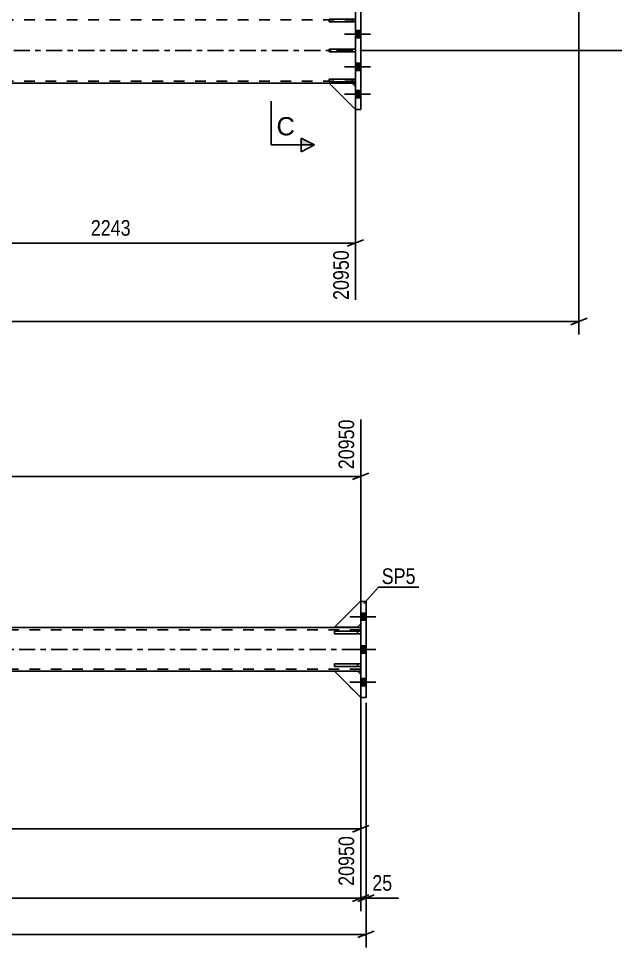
# Model space of a CAD drawing. Header units: millimetres. Extents: x -135 to 1054, y -647 to 194.
# Drawn here: x 718.2 to 827.7, y -292.1 to -121.7 of the extents above; entities that cross this region are included whole.
import ezdxf

# ---------------------------------------------------------------- set-up
doc = ezdxf.new("R2010")
doc.units = ezdxf.units.MM
doc.linetypes.add('DXK_LINE_DOT2', pattern=[3.9198, 1.9599, -1.9599])
doc.linetypes.add('DXK_LINE_DOT3', pattern=[5.9187, 2.979, -0.9799, 0.9799, -0.9799])
doc.styles.add('Arial', font='ARIAL.TTF', dxfattribs={"height": 0.2})
doc.styles.add('Arial Narrow', font='ARIALN.TTF', dxfattribs={"height": 0.2})

# ---------------------------------------------------------------- blocks, each defined once
blk = doc.blocks.new('Bolt-122571314-7262 - 7179')
at = {"linetype": 'Continuous'}
for points in [[(780, -118.94), (780, -120.26), (781, -120.26), (781, -118.94)], [(780, -118.94), (780, -120.26), (781, -120.26), (781, -118.94)], [(780, -118.94), (780, -120.26), (781, -120.26), (781, -118.94)], [(780, -123.94), (780, -125.26), (781, -125.26), (781, -123.94)], [(780, -123.94), (780, -125.26), (781, -125.26), (781, -123.94)], [(780, -129.94), (780, -131.26), (781, -131.26), (781, -129.94)], [(780, -129.94), (780, -131.26), (781, -131.26), (781, -129.94)], [(780, -134.94), (780, -136.26), (781, -136.26), (781, -134.94)], [(780, -134.94), (780, -136.26), (781, -136.26), (781, -134.94)], [(780, -134.94), (780, -136.26), (781, -136.26), (781, -134.94)]]:
    blk.add_hatch(color=1, dxfattribs=at).paths.add_polyline_path(points)
at = {"color": 1, "linetype": 'Continuous'}
for p, q in [((781, -118.94), (780, -118.94)), ((781, -118.94), (780, -118.94)), ((781, -118.94), (780, -118.94)), ((782.76, -119.6), (778, -119.6)), ((782.76, -119.6), (778, -119.6)), ((782.76, -119.6), (778, -119.6)), ((781, -120.26), (780, -120.26)), ((781, -120.26), (780, -120.26)), ((781, -120.26), (780, -120.26)), ((781, -123.94), (780, -123.94)), ((781, -123.94), (780, -123.94)), ((782.76, -124.6), (778, -124.6)), ((782.76, -124.6), (778, -124.6)), ((781, -125.26), (780, -125.26)), ((781, -125.26), (780, -125.26)), ((782.76, -130.6), (778, -130.6)), ((782.76, -130.6), (778, -130.6)), ((781, -129.94), (780, -129.94)), ((781, -129.94), (780, -129.94)), ((781, -131.26), (780, -131.26)), ((781, -131.26), (780, -131.26)), ((782.76, -135.6), (778, -135.6)), ((782.76, -135.6), (778, -135.6)), ((782.76, -135.6), (778, -135.6)), ((781, -134.94), (780, -134.94)), ((781, -134.94), (780, -134.94)), ((781, -134.94), (780, -134.94)), ((781, -136.26), (780, -136.26)), ((781, -136.26), (780, -136.26)), ((781, -136.26), (780, -136.26))]:
    blk.add_line(p, q, dxfattribs=at)
blk = doc.blocks.new('Part-122571314-7277 - 7179')
at = {"color": 7, "linetype": 'DXK_LINE_DOT2'}
for p, q in [((780, -122), (-58, -122)), ((780, -133.6), (780, -121.6)), ((780, -133.2), (-58, -133.2))]:
    blk.add_line(p, q, dxfattribs=at)
at = {"color": 7, "linetype": 'DXK_LINE_DOT3'}
blk.add_line((-58, -127.6), (780, -127.6), dxfattribs=at)
at = {"color": 2, "linetype": 'Continuous'}
blk.add_line((780, -133.6), (627.5, -133.6), dxfattribs=at)
blk = doc.blocks.new('Part-122571314-7432 - 7179')
at = {"color": 2, "linetype": 'Continuous'}
for p, q in [((775.2, -132.86), (780, -132.86)), ((775.2, -133.34), (775.2, -132.86)), ((780, -132.86), (780, -133.34)), ((780, -133.34), (775.2, -133.34))]:
    blk.add_line(p, q, dxfattribs=at)
at = {"color": 7, "linetype": 'DXK_LINE_DOT2'}
blk.add_line((779.4, -133.34), (779.4, -132.86), dxfattribs=at)
blk = doc.blocks.new('Part-122571314-7425 - 7179')
at = {"color": 2, "linetype": 'Continuous'}
for p, q in [((780, -138.4), (775.2, -133.6)), ((779.4, -133.6), (780, -134.2))]:
    blk.add_line(p, q, dxfattribs=at)
at = {"color": 7, "linetype": 'DXK_LINE_DOT2'}
for p, q in [((775.2, -133.6), (779.4, -133.6)), ((780, -134.2), (780, -138.4))]:
    blk.add_line(p, q, dxfattribs=at)
blk = doc.blocks.new('Part-122571314-7426 - 7179')
at = {"color": 7, "linetype": 'DXK_LINE_DOT2'}
for p, q in [((775.2, -133.6), (779.4, -133.6)), ((780, -138.4), (775.2, -133.6)), ((779.4, -133.6), (780, -134.2)), ((780, -134.2), (780, -138.4))]:
    blk.add_line(p, q, dxfattribs=at)
blk = doc.blocks.new('Part-122571314-7427 - 7179')
at = {"color": 7, "linetype": 'DXK_LINE_DOT2'}
for p, q in [((780, -121.86), (775.2, -121.86)), ((775.2, -121.86), (775.2, -122.34)), ((775.2, -122.34), (780, -122.34)), ((779.4, -122.34), (779.4, -121.86)), ((780, -122.34), (780, -121.86))]:
    blk.add_line(p, q, dxfattribs=at)
blk = doc.blocks.new('Part-122571314-7428 - 7179')
at = {"color": 7, "linetype": 'DXK_LINE_DOT2'}
for p, q in [((780, -127.36), (775.2, -127.36)), ((775.2, -127.36), (775.2, -127.84)), ((779.4, -127.84), (779.4, -127.36)), ((780, -127.84), (780, -127.36)), ((775.2, -127.84), (780, -127.84))]:
    blk.add_line(p, q, dxfattribs=at)
blk = doc.blocks.new('Part-122571314-7429 - 7179')
at = {"color": 7, "linetype": 'DXK_LINE_DOT2'}
for p, q in [((780, -132.86), (775.2, -132.86)), ((775.2, -132.86), (775.2, -133.34)), ((779.4, -133.34), (779.4, -132.86)), ((780, -133.34), (780, -132.86)), ((775.2, -133.34), (780, -133.34))]:
    blk.add_line(p, q, dxfattribs=at)
blk = doc.blocks.new('Part-122571314-7430 - 7179')
at = {"color": 2, "linetype": 'Continuous'}
for p, q in [((775.2, -121.86), (780, -121.86)), ((775.2, -122.34), (775.2, -121.86)), ((780, -122.34), (775.2, -122.34)), ((780, -121.86), (780, -122.34))]:
    blk.add_line(p, q, dxfattribs=at)
at = {"color": 7, "linetype": 'DXK_LINE_DOT2'}
blk.add_line((779.4, -122.34), (779.4, -121.86), dxfattribs=at)
blk = doc.blocks.new('Part-122571314-7431 - 7179')
at = {"color": 2, "linetype": 'Continuous'}
for p, q in [((775.2, -127.36), (780, -127.36)), ((775.2, -127.84), (775.2, -127.36)), ((780, -127.36), (780, -127.84)), ((780, -127.84), (775.2, -127.84))]:
    blk.add_line(p, q, dxfattribs=at)
at = {"color": 7, "linetype": 'DXK_LINE_DOT2'}
blk.add_line((779.4, -127.84), (779.4, -127.36), dxfattribs=at)
blk = doc.blocks.new('Part-122571314-7452 - 7179')
at = {"color": 2, "linetype": 'Continuous'}
for p, q in [((781, -116.8), (780, -116.8)), ((780, -116.8), (780, -138.4)), ((781, -116.8), (781, -138.4)), ((781, -138.4), (780, -138.4))]:
    blk.add_line(p, q, dxfattribs=at)
blk = doc.blocks.new('Part-122571314-6012 - 5943')
at = {"color": 2, "linetype": 'Continuous'}
for p, q in [((776.18, -234.58), (776.18, -234.1)), ((776.18, -234.1), (780.98, -234.1)), ((780.98, -234.58), (776.18, -234.58)), ((780.98, -234.1), (780.98, -234.58))]:
    blk.add_line(p, q, dxfattribs=at)
at = {"color": 7, "linetype": 'DXK_LINE_DOT2'}
blk.add_line((780.38, -234.58), (780.38, -234.1), dxfattribs=at)
blk = doc.blocks.new('Bolt-122571314-5974 - 5943')
at = {"linetype": 'Continuous'}
for points in [[(780.97, -230.77), (780.97, -232.09), (781.97, -232.09), (781.97, -230.77)], [(780.97, -230.77), (780.97, -232.09), (781.97, -232.09), (781.97, -230.77)], [(780.97, -230.77), (780.97, -232.09), (781.97, -232.09), (781.97, -230.77)], [(780.97, -230.77), (780.97, -232.09), (781.97, -232.09), (781.97, -230.77)], [(780.97, -236.77), (780.97, -238.09), (781.97, -238.09), (781.97, -236.77)], [(780.97, -236.77), (780.97, -238.09), (781.97, -238.09), (781.97, -236.77)], [(780.97, -242.77), (780.97, -244.09), (781.97, -244.09), (781.97, -242.77)], [(780.97, -242.77), (780.97, -244.09), (781.97, -244.09), (781.97, -242.77)], [(780.97, -242.77), (780.97, -244.09), (781.97, -244.09), (781.97, -242.77)], [(780.97, -242.77), (780.97, -244.09), (781.97, -244.09), (781.97, -242.77)]]:
    blk.add_hatch(color=1, dxfattribs=at).paths.add_polyline_path(points)
at = {"color": 1, "linetype": 'Continuous'}
for p, q in [((783.73, -231.43), (778.97, -231.43)), ((783.73, -231.43), (778.97, -231.43)), ((783.73, -231.43), (778.97, -231.43)), ((783.73, -231.43), (778.97, -231.43)), ((781.97, -230.77), (780.97, -230.77)), ((781.97, -230.77), (780.97, -230.77)), ((781.97, -230.77), (780.97, -230.77)), ((781.97, -230.77), (780.97, -230.77)), ((781.97, -232.09), (780.97, -232.09)), ((781.97, -232.09), (780.97, -232.09)), ((781.97, -232.09), (780.97, -232.09)), ((781.97, -232.09), (780.97, -232.09)), ((783.73, -237.43), (778.97, -237.43)), ((783.73, -237.43), (778.97, -237.43)), ((781.97, -236.77), (780.97, -236.77)), ((781.97, -236.77), (780.97, -236.77)), ((781.97, -238.09), (780.97, -238.09)), ((781.97, -238.09), (780.97, -238.09)), ((783.73, -243.43), (778.97, -243.43)), ((783.73, -243.43), (778.97, -243.43)), ((783.73, -243.43), (778.97, -243.43)), ((783.73, -243.43), (778.97, -243.43)), ((781.97, -242.77), (780.97, -242.77)), ((781.97, -242.77), (780.97, -242.77)), ((781.97, -242.77), (780.97, -242.77)), ((781.97, -242.77), (780.97, -242.77)), ((781.97, -244.09), (780.97, -244.09)), ((781.97, -244.09), (780.97, -244.09)), ((781.97, -244.09), (780.97, -244.09)), ((781.97, -244.09), (780.97, -244.09))]:
    blk.add_line(p, q, dxfattribs=at)
blk = doc.blocks.new('Part-122571314-5997 - 5943')
at = {"color": 7, "linetype": 'DXK_LINE_DOT2'}
for p, q in [((780.37, -241.43), (776.17, -241.43)), ((776.17, -241.43), (780.97, -246.23)), ((780.97, -242.03), (780.37, -241.43)), ((780.97, -246.23), (780.97, -242.03))]:
    blk.add_line(p, q, dxfattribs=at)
blk = doc.blocks.new('Part-122571314-6009 - 5943')
at = {"color": 7, "linetype": 'DXK_LINE_DOT2'}
for p, q in [((780.98, -240.1), (776.18, -240.1)), ((776.18, -240.1), (776.18, -240.58)), ((780.38, -240.58), (780.38, -240.1)), ((780.98, -240.58), (780.98, -240.1)), ((776.18, -240.58), (780.98, -240.58))]:
    blk.add_line(p, q, dxfattribs=at)
blk = doc.blocks.new('Part-122571314-6015 - 5943')
at = {"color": 2, "linetype": 'Continuous'}
for p, q in [((776.18, -240.58), (776.18, -240.1)), ((776.18, -240.1), (780.98, -240.1)), ((780.98, -240.1), (780.98, -240.58)), ((780.98, -240.58), (776.18, -240.58))]:
    blk.add_line(p, q, dxfattribs=at)
at = {"color": 7, "linetype": 'DXK_LINE_DOT2'}
blk.add_line((780.38, -240.58), (780.38, -240.1), dxfattribs=at)
blk = doc.blocks.new('Part-122571314-6097 - 5943')
at = {"color": 7, "linetype": 'DXK_LINE_DOT2'}
for p, q in [((780.97, -233.83), (-57.03, -233.83)), ((780.97, -233.43), (780.97, -241.43)), ((780.97, -241.03), (-57.03, -241.03)), ((780.37, -241.43), (776.17, -241.43))]:
    blk.add_line(p, q, dxfattribs=at)
at = {"color": 2, "linetype": 'Continuous'}
for p, q in [((780.97, -233.43), (623.99, -233.43)), ((776.17, -241.43), (-57.03, -241.43)), ((780.97, -241.43), (780.37, -241.43))]:
    blk.add_line(p, q, dxfattribs=at)
at = {"color": 7, "linetype": 'DXK_LINE_DOT3'}
blk.add_line((-57.03, -237.43), (780.97, -237.43), dxfattribs=at)
blk = doc.blocks.new('Part-122571314-6051 - 5943')
at = {"color": 7, "linetype": 'DXK_LINE_DOT2'}
for p, q in [((780.37, -241.43), (776.17, -241.43)), ((776.17, -241.43), (780.97, -246.23)), ((780.97, -242.03), (780.37, -241.43)), ((780.97, -246.23), (780.97, -242.03))]:
    blk.add_line(p, q, dxfattribs=at)
blk = doc.blocks.new('Part-122571314-6054 - 5943')
at = {"color": 2, "linetype": 'Continuous'}
for p, q in [((780.37, -241.43), (776.17, -241.43)), ((776.17, -241.43), (780.97, -246.23)), ((780.97, -242.03), (780.37, -241.43))]:
    blk.add_line(p, q, dxfattribs=at)
at = {"color": 7, "linetype": 'DXK_LINE_DOT2'}
blk.add_line((780.97, -246.23), (780.97, -242.03), dxfattribs=at)
blk = doc.blocks.new('Part-122571314-6057 - 5943')
at = {"color": 7, "linetype": 'DXK_LINE_DOT2'}
for p, q in [((776.17, -233.34), (780.97, -228.54)), ((780.97, -228.54), (780.97, -232.74)), ((780.37, -233.34), (776.17, -233.34)), ((780.97, -232.74), (780.37, -233.34))]:
    blk.add_line(p, q, dxfattribs=at)
blk = doc.blocks.new('Part-122571314-6060 - 5943')
at = {"color": 7, "linetype": 'DXK_LINE_DOT2'}
for p, q in [((776.17, -233.34), (780.97, -228.54)), ((780.97, -228.54), (780.97, -232.74)), ((780.37, -233.34), (776.17, -233.34)), ((780.97, -232.74), (780.37, -233.34))]:
    blk.add_line(p, q, dxfattribs=at)
blk = doc.blocks.new('Part-122571314-6063 - 5943')
at = {"color": 2, "linetype": 'Continuous'}
for p, q in [((776.17, -233.34), (780.97, -228.54)), ((780.97, -228.54), (780.97, -228.63)), ((780.37, -233.34), (776.17, -233.34)), ((780.97, -232.74), (780.37, -233.34))]:
    blk.add_line(p, q, dxfattribs=at)
at = {"color": 7, "linetype": 'DXK_LINE_DOT2'}
blk.add_line((780.97, -228.63), (780.97, -232.74), dxfattribs=at)
blk = doc.blocks.new('Part-122571314-6066 - 5943')
at = {"color": 7, "linetype": 'DXK_LINE_DOT2'}
for p, q in [((780.98, -234.1), (776.18, -234.1)), ((776.18, -234.1), (776.18, -234.58)), ((776.18, -234.58), (780.98, -234.58)), ((780.38, -234.58), (780.38, -234.1)), ((780.98, -234.58), (780.98, -234.1))]:
    blk.add_line(p, q, dxfattribs=at)
blk = doc.blocks.new('Part-122571314-6172 - 5943')
at = {"color": 2, "linetype": 'Continuous'}
for p, q in [((780.97, -246.23), (780.97, -228.63)), ((781.97, -228.63), (780.97, -228.63)), ((781.97, -228.63), (781.97, -246.23)), ((781.97, -246.23), (780.97, -246.23))]:
    blk.add_line(p, q, dxfattribs=at)
blk = doc.blocks.new('StraightDimension-122571314-8580 - 7179')
at = {"color": 7, "linetype": 'Continuous'}
for p, q in [((799.09, -6.69), (809.97, -16.91)), ((699.8, -130.56), (808.22, -15.27)), ((807.63, -16.77), (808.81, -13.77)), ((691, -122.29), (701.54, -132.2)), ((700.39, -129.06), (699.2, -132.06))]:
    blk.add_line(p, q, dxfattribs=at)
at = {"color": 0}
blk.add_wipeout([(756.38, -69.3), (753.32, -66.42), (747.49, -72.62), (750.54, -75.5)], dxfattribs=at)
at = {"color": 3, "style": 'Arial Narrow'}
blk.add_text('3957', height=2.863, rotation=46.7591, dxfattribs=at).set_placement((750.52, -74.65))
blk = doc.blocks.new('StraightDimension-122571314-16565 - 7179')
at = {"color": 7, "linetype": 'Continuous'}
for p, q in [((690.27, -122.6), (690.27, -173.35)), ((780, -134.6), (780, -173.35)), ((691.77, -162.31), (688.77, -163.51)), ((690.27, -162.91), (780, -162.91)), ((778.5, -163.51), (781.5, -162.31))]:
    blk.add_line(p, q, dxfattribs=at)
at = {"color": 0}
blk.add_wipeout([(739.39, -162.16), (739.39, -157.96), (730.88, -157.96), (730.88, -162.16)], dxfattribs=at)
at = {"color": 0, "linetype": 'Continuous'}
blk.add_wipeout([(779.4, -163.61), (775.2, -163.61), (775.2, -173.95), (779.4, -173.95)], dxfattribs=at)
at = {"color": 3, "style": 'Arial Narrow'}
blk.add_text('2243', height=2.863, dxfattribs=at).set_placement((731.48, -161.56))
at = {"color": 3, "linetype": 'Continuous', "style": 'Arial Narrow'}
blk.add_text('20950', height=2.863, rotation=90.0002, dxfattribs=at).set_placement((778.8, -173.35))
blk = doc.blocks.new('StraightDimension-122571314-8881 - 7179')
at = {"color": 7, "linetype": 'Continuous'}
for p, q in [((821, -7), (821, -179.68)), ((819.5, -177.88), (822.5, -176.68)), ((-59, -177.28), (821, -177.28))]:
    blk.add_line(p, q, dxfattribs=at)
blk = doc.blocks.new('StraightDimension-122571314-30858 - 7179')
at = {"color": 7, "linetype": 'Continuous'}
for p, q in [((821, 0), (835.99, 0)), ((834.19, -1.5), (832.99, 1.5)), ((833.59, -127.6), (833.59, 0)), ((781, -127.6), (835.99, -127.6)), ((832.99, -126.1), (834.19, -129.1))]:
    blk.add_line(p, q, dxfattribs=at)
at = {"color": 0}
blk.add_wipeout([(832.84, -59.54), (828.64, -59.54), (828.64, -68.06), (832.84, -68.06)], dxfattribs=at)
at = {"color": 3, "style": 'Arial Narrow'}
blk.add_text('3190', height=2.863, rotation=90.0002, dxfattribs=at).set_placement((832.24, -67.46))
blk = doc.blocks.new('StraightDimension-122571314-6342 - 5943')
at = {"color": 7, "linetype": 'Continuous'}
for p, q in [((780.97, -232.34), (780.97, -195.25)), ((194.73, -205.69), (780.97, -205.69)), ((779.47, -206.29), (782.47, -205.09))]:
    blk.add_line(p, q, dxfattribs=at)
at = {"color": 0, "linetype": 'Continuous'}
blk.add_wipeout([(780.37, -194.65), (776.17, -194.65), (776.17, -204.99), (780.37, -204.99)], dxfattribs=at)
at = {"color": 3, "linetype": 'Continuous', "style": 'Arial Narrow'}
blk.add_text('20950', height=2.863, rotation=90.0002, dxfattribs=at).set_placement((779.77, -204.39))
blk = doc.blocks.new('StraightDimension-122571314-6369 - 5943')
at = {"color": 7, "linetype": 'Continuous'}
for p, q in [((780.97, -247.23), (780.97, -285.43)), ((779.47, -283.63), (782.47, -282.43)), ((-57.03, -283.03), (780.97, -283.03))]:
    blk.add_line(p, q, dxfattribs=at)
blk = doc.blocks.new('StraightDimension-122571314-6393 - 5943')
at = {"color": 7, "linetype": 'Continuous'}
for p, q in [((780.97, -247.23), (780.97, -285.43)), ((781.97, -247.23), (781.97, -285.43)), ((779.47, -283.63), (782.47, -282.43)), ((783.47, -282.43), (780.47, -283.63)), ((780.97, -283.03), (781.97, -283.03))]:
    blk.add_line(p, q, dxfattribs=at)
at = {"color": 0}
blk.add_wipeout([(787.36, -282.28), (787.36, -278.08), (782.5, -278.08), (782.5, -282.28)], dxfattribs=at)
at = {"color": 7, "linetype": 'Continuous'}
blk.add_line((781.97, -283.03), (787.88, -283.03), dxfattribs=at)
blk.add_line((781.97, -283.03), (787.88, -283.03), dxfattribs=at)
at = {"color": 3, "style": 'Arial Narrow'}
blk.add_text('25', height=2.863, dxfattribs=at).set_placement((783.1, -281.68))
blk = doc.blocks.new('StraightDimension-122571314-6428 - 5943')
at = {"color": 7, "linetype": 'Continuous'}
for p, q in [((781.97, -247.23), (781.97, -292.08)), ((780.47, -290.28), (783.47, -289.08)), ((-58.03, -289.68), (781.97, -289.68))]:
    blk.add_line(p, q, dxfattribs=at)
blk = doc.blocks.new('StraightDimension-122571314-6492 - 5943')
at = {"color": 7, "linetype": 'Continuous'}
for p, q in [((780.97, -234.34), (780.97, -280.79)), ((619.33, -247.17), (619.33, -280.79)), ((620.83, -269.75), (617.83, -270.95)), ((619.33, -270.35), (780.97, -270.35)), ((779.47, -270.95), (782.47, -269.75))]:
    blk.add_line(p, q, dxfattribs=at)
at = {"color": 0}
blk.add_wipeout([(704.41, -269.6), (704.41, -265.4), (695.9, -265.4), (695.9, -269.6)], dxfattribs=at)
at = {"color": 0, "linetype": 'Continuous'}
blk.add_wipeout([(780.37, -271.05), (776.17, -271.05), (776.17, -281.39), (780.37, -281.39)], dxfattribs=at)
at = {"color": 3, "style": 'Arial Narrow'}
blk.add_text('4041', height=2.863, dxfattribs=at).set_placement((696.5, -269))
at = {"color": 3, "linetype": 'Continuous', "style": 'Arial Narrow'}
blk.add_text('20950', height=2.863, rotation=90.0002, dxfattribs=at).set_placement((779.77, -280.79))
blk = doc.blocks.new('SectionMark-122571314-8949 - 7179')
at = {"linetype": 'Continuous'}
for points in [[(770.03, -109.55), (770.03, -108.3), (772.53, -108.3)], [(770.03, -144.91), (770.03, -143.66), (772.53, -144.91)]]:
    blk.add_hatch(color=6, dxfattribs=at).paths.add_polyline_path(points)
at = {"color": 6, "linetype": 'Continuous'}
for p, q in [((770.03, -109.55), (770.03, -107.05)), ((770.03, -107.05), (772.53, -108.3)), ((764.53, -108.3), (764.53, -116.3)), ((764.53, -108.3), (772.53, -108.3)), ((772.53, -108.3), (770.03, -109.55)), ((764.53, -144.91), (764.53, -136.91)), ((772.53, -144.91), (770.03, -143.66)), ((770.03, -143.66), (770.03, -146.16)), ((764.53, -144.91), (772.53, -144.91)), ((772.53, -144.91), (770.03, -146.16))]:
    blk.add_line(p, q, dxfattribs=at)
at = {"color": 0, "linetype": 'Continuous'}
for points in [[(768.9, -113.55), (768.9, -110.05), (765.53, -110.05), (765.53, -113.55)], [(768.9, -143.16), (768.9, -139.66), (765.53, -139.66), (765.53, -143.16)]]:
    blk.add_wipeout(points, dxfattribs=at)
at = {"color": 3, "linetype": 'Continuous', "style": 'Arial'}
for p in [(765.53, -113.55), (765.53, -143.16)]:
    blk.add_text('C', height=3.34, dxfattribs=at).set_placement(p)
blk = doc.blocks.new('Mark-122571314-6168 - 5943')
at = {"color": 0}
blk.add_wipeout([(791.04, -225.43), (791.04, -222.43), (784.83, -222.43), (784.83, -225.43)], dxfattribs=at)
blk.add_wipeout([(791.04, -225.43), (791.04, -222.43), (784.83, -222.43), (784.83, -225.43)], dxfattribs=at)
at = {"color": 30, "linetype": 'Continuous'}
for p, q in [((781.56, -229), (784.23, -226.03)), ((784.23, -226.03), (791.64, -226.03))]:
    blk.add_line(p, q, dxfattribs=at)
at = {"color": 3, "style": 'Arial Narrow'}
blk.add_text('SP5', height=2.863, dxfattribs=at).set_placement((784.83, -225.43))

msp = doc.modelspace()

# ---------------------------------------------------------------- block references
for name in ['Part-122571314-7452 - 7179', 'Bolt-122571314-7262 - 7179', 'Part-122571314-7277 - 7179', 'Part-122571314-7427 - 7179', 'Part-122571314-7430 - 7179', 'Part-122571314-7428 - 7179', 'Part-122571314-7431 - 7179', 'Part-122571314-7432 - 7179', 'Part-122571314-7429 - 7179', 'Part-122571314-7425 - 7179', 'Part-122571314-7426 - 7179', 'Part-122571314-6057 - 5943', 'Part-122571314-6060 - 5943', 'Part-122571314-6063 - 5943', 'Part-122571314-6172 - 5943', 'Bolt-122571314-5974 - 5943', 'Part-122571314-6097 - 5943', 'Part-122571314-6012 - 5943', 'Part-122571314-6066 - 5943', 'Part-122571314-6009 - 5943', 'Part-122571314-6015 - 5943', 'Part-122571314-5997 - 5943', 'Part-122571314-6051 - 5943', 'Part-122571314-6054 - 5943', 'StraightDimension-122571314-6369 - 5943']:
    msp.add_blockref(name, (0, 0))

# ---------------------------------------------------------------- next in the draw order: block references
for name in ['StraightDimension-122571314-8580 - 7179', 'StraightDimension-122571314-6342 - 5943', 'StraightDimension-122571314-6393 - 5943']:
    msp.add_blockref(name, (0, 0))

# ---------------------------------------------------------------- next in the draw order: block references
for name in ['StraightDimension-122571314-16565 - 7179', 'Mark-122571314-6168 - 5943', 'StraightDimension-122571314-6428 - 5943']:
    msp.add_blockref(name, (0, 0))

# ---------------------------------------------------------------- next in the draw order: block references
for name in ['StraightDimension-122571314-8881 - 7179', 'StraightDimension-122571314-6492 - 5943']:
    msp.add_blockref(name, (0, 0))

# ---------------------------------------------------------------- next in the draw order: block references
for name in ['StraightDimension-122571314-30858 - 7179', 'SectionMark-122571314-8949 - 7179']:
    msp.add_blockref(name, (0, 0))

doc.saveas('drawing.dxf')
